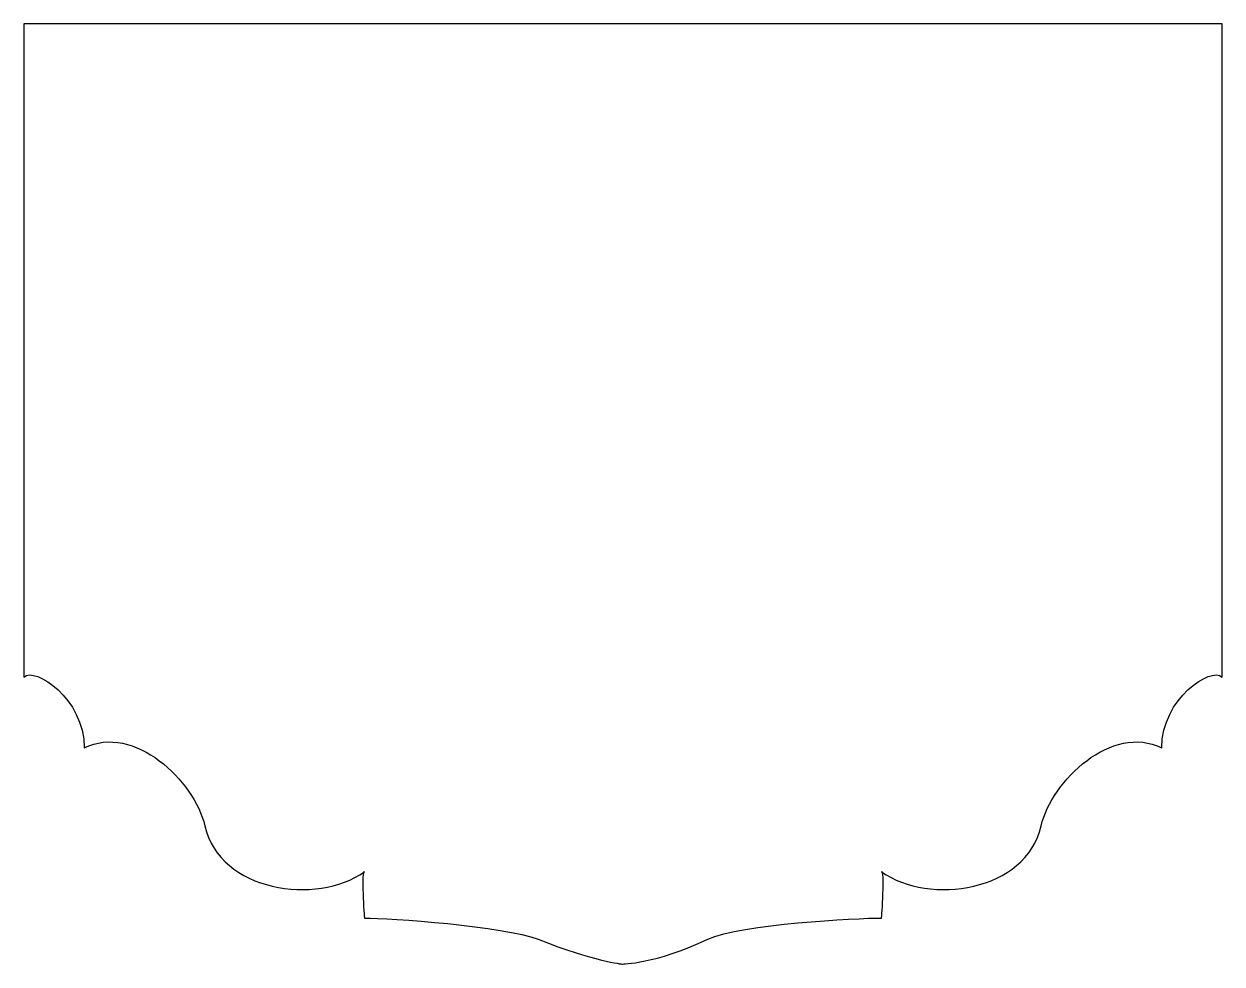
# Model space of a CAD drawing. Header units: centimetres. Extents: x -7 to 7.6, y -6.3 to 5.1.
import ezdxf

# ---------------------------------------------------------------- set-up
doc = ezdxf.new("R2010")
doc.units = ezdxf.units.CM
doc.header["$MEASUREMENT"] = 0
doc.layers.add('Camada 1', color=7, linetype='Continuous')

msp = doc.modelspace()

# ---------------------------------------------------------------- linework, layer by layer
at = {"layer": 'Camada 1'}
msp.add_open_spline([(7.5544, 5.14227), (7.5544, 5.14227), (7.5544, -2.78724), (7.5544, -2.78724), (7.5544, -2.78724), (7.42518, -2.65818), (6.82272, -3.04531), (6.82272, -3.64796), (6.82272, -3.64796), (6.2201, -3.34673), (5.48321, -4.04761), (5.35934, -4.59496), (5.35934, -4.59496), (5.17786, -5.39646), (4.00121, -5.55915), (3.42256, -5.15445), (3.42256, -5.15445), (3.46553, -5.11132), (3.42256, -5.71394), (3.42256, -5.71394), (3.42256, -5.71394), (3.12115, -5.71394), (1.71489, -5.78448), (1.31341, -5.97223), (1.31341, -5.97223), (0.67158, -6.27259), (0.27439, -6.27259), (0.27439, -6.27259), (0.27439, -6.27259), (0.27439, -6.27259), (-0.06155, -6.24198), (-0.74635, -5.97223), (-0.74635, -5.97223), (-1.15873, -5.8097), (-2.55409, -5.71394), (-2.8555, -5.71394), (-2.8555, -5.71394), (-2.8555, -5.71394), (-2.89847, -5.11132), (-2.8555, -5.15445), (-2.8555, -5.15445), (-3.43414, -5.55916), (-4.6108, -5.39644), (-4.79228, -4.59496), (-4.79228, -4.59496), (-4.91613, -4.04762), (-5.65302, -3.34674), (-6.25566, -3.64796), (-6.25566, -3.64796), (-6.25566, -3.04532), (-6.85812, -2.65818), (-6.98734, -2.78724), (-6.98734, -2.78724), (-6.98734, -2.78724), (-6.98734, 5.14227), (-6.98734, 5.14227), (-6.98734, 5.14227), (-6.98734, 5.14227), (7.5544, 5.14227), (7.5544, 5.14227)], degree=3, knots=[0, 0, 0, 0, 0.0625, 0.0625, 0.0625, 0.0625, 0.125, 0.125, 0.125, 0.125, 0.1875, 0.1875, 0.1875, 0.1875, 0.25, 0.25, 0.25, 0.25, 0.3125, 0.3125, 0.3125, 0.3125, 0.375, 0.375, 0.375, 0.375, 0.4375, 0.4375, 0.4375, 0.4375, 0.5, 0.5, 0.5, 0.5, 0.5625, 0.5625, 0.5625, 0.5625, 0.625, 0.625, 0.625, 0.625, 0.6875, 0.6875, 0.6875, 0.6875, 0.75, 0.75, 0.75, 0.75, 0.8125, 0.8125, 0.8125, 0.8125, 0.875, 0.875, 0.875, 0.875, 1, 1, 1, 1], dxfattribs=at)

doc.saveas('drawing.dxf')
